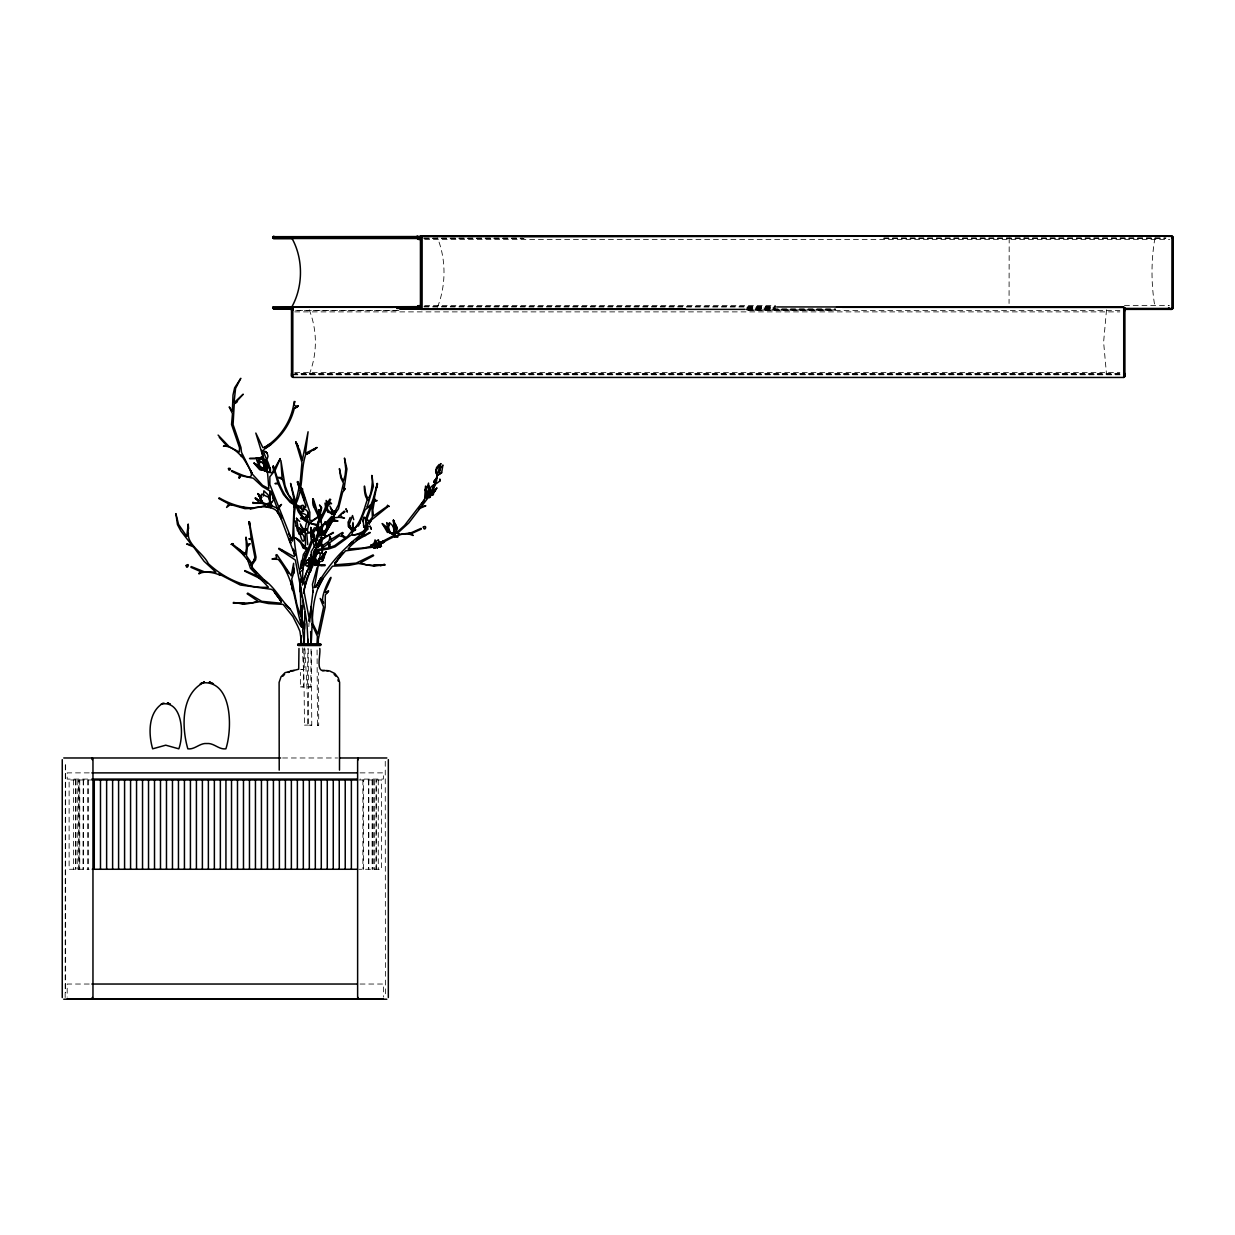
<?xml version="1.0" encoding="UTF-8"?>
<svg xmlns="http://www.w3.org/2000/svg" width="1235" height="1235" viewBox="0 0 1235 1235"><rect width="100%" height="100%" fill="white"/><g stroke="black" fill="none" stroke-linecap="round" stroke-linejoin="round"><path stroke-width="0.75" stroke-dasharray="5 3.75" d="M65.162 997.556L65.316 761.316M311.035 649.116L310.788 686.938L307.438 686.876L307.87 648.576M363.43 869.27L363.43 779.98M303.825 648.884L303.532 686.922L300.367 686.907L300.367 672.411M1009.196 238.015L1009.057 303.455M308.827 626.685L309.028 623.058M385.258 761.316L385.413 997.556M1106.514 309.846L1103.611 342.126L1106.514 374.406M1154.957 238.015C1151.082 260.091 1151.082 283.108 1154.663 305.23M309.244 374.406C317.426 353.766 317.426 330.486 309.244 309.846M437.53 307.006C446.097 285.486 446.206 259.535 437.53 238.015M318.707 725.254L317.457 725.269L318.707 725.254L318.599 672.535M1168.403 305.632L1168.928 305.57A31.57 8.228 90 0 1 1169.267 305.632A24.576 6.407 -90 0 1 1169.391 305.678M300.367 686.907L301.402 686.876M424.67 239.59L1168.928 239.575A31.817 8.29 90 0 0 1169.159 239.544A24.53 6.391 -90 0 0 1169.761 239.297M304.227 669.632L300.892 669.632L304.227 669.632L304.227 647.881M302.297 647.819L303.995 678.401L304.489 725.146L305.601 725.115M304.921 648.946L307.685 701.526L307.685 725.084L306.573 725.115M304.489 725.146L307.685 725.084M424.099 238.015L523.192 238.015M883.828 238.015L1166.133 237.861M423.852 238.37L524.103 238.293M883.936 238.231L1165.516 238.262M424.161 238.509L523.393 238.478M883.889 238.478L1165.346 238.478M424.67 305.554L775.534 305.554M1124.467 305.554L1168.804 305.554M424.161 306.635L775.549 306.635M423.914 306.944L775.842 307.006M747.731 307.283L774.793 307.268M747.792 307.314L774.793 307.314M746.403 308.04L775.534 307.994M747.731 308.426L774.715 308.426M747.792 308.704L774.793 308.657M746.619 309.074L835.308 309.074M747.036 309.105L835.709 309.105M747.067 309.368L835.755 309.368M746.388 309.846L834.983 309.846M398.859 310.371L294.748 310.479L398.859 310.479M747.792 310.479L1119.867 310.479M294.748 311.884L1119.867 311.884M294.748 372.522L1119.867 372.522M292.819 374.267L1119.867 374.267M292.819 374.776L1119.867 374.776M282.568 757.981L337.634 757.981M89.244 772.878L67.184 772.878L67.184 779.084L89.244 779.084M360.033 772.878L383.406 772.878L383.406 779.084L360.033 779.084M374.653 779.98L374.653 869.27M93.212 779.98L69.114 779.98L69.114 869.27L89.136 869.27M359.215 779.98L381.461 779.98L381.461 869.27L359.215 869.27M89.244 984.033L67.184 984.033L67.184 997.108M360.033 984.033L383.406 984.033L383.406 997.108M308.241 648.684L308.549 725.161L311.76 725.192L311.344 648.715M311.76 725.192L308.549 725.161M307.438 686.876L310.788 686.938M302.637 686.892L303.532 686.922M317.071 649.965L317.457 725.269M378.28 779.98L378.28 869.27M376.258 869.27L376.181 779.98L376.042 869.27M372.985 779.98L372.985 869.27M372.908 779.98L372.908 869.27M372.105 779.98L372.105 869.27M368.833 779.98L368.833 869.27M368.601 779.98L368.509 869.27M362.889 779.98L362.889 869.27M88.426 779.98L88.426 869.27M87.685 779.98L87.685 869.27M83.347 779.98L83.347 869.27M83.254 779.98L83.023 869.27M79.75 779.98L79.75 869.27M77.203 779.98L77.203 869.27M75.814 779.98L75.814 869.27M75.675 779.98L75.597 869.27M73.575 779.98L73.575 869.27M65.64 764.635L65.64 992.57M834.551 310.047L747.792 310.108L834.551 310.139M1119.867 373.927L294.748 373.927L1119.867 373.958M78.963 869.27L78.87 779.98L78.963 869.27"/><path stroke-width="1.5" d="M106.627 869.27L106.627 779.98M231.516 869.27L231.516 779.98M420.517 238.679L420.085 239.142A24.515 6.391 90 0 1 419.236 239.544A31.832 8.29 90 0 1 419.005 239.575L417.77 238.725A8.027 2.084 -90 0 0 417.445 238.494L273.491 238.509L272.642 236.719L1167.291 236.039A11.347 2.949 90 0 1 1167.523 236.086A15.746 4.106 -90 0 1 1168.202 236.549M291.63 309.476L291.63 376.258L292.819 377.092L292.819 309.568M291.63 375.996L291.63 374.699M291.63 374.328L291.63 310.278M292.819 376.181L292.819 377.416L1123.726 377.462L1123.726 307.114L836.481 307.268M292.819 310.263L292.819 307.021L398.859 306.944M333.265 869.27L333.265 779.98M1123.726 377.416L1123.726 376.135M1123.726 308.102L1123.726 306.99L776.707 306.944M1123.726 377.2L1123.726 376.258L1124.915 376.49L1124.915 307.855M1124.915 376.521L1124.915 373.464M1124.915 310.695L1124.915 308.21M301.957 609.766L301.927 622.178L301.819 605.86M378.666 543.462L375.965 545.932L375.07 539.88L373.943 544.295L375.919 545.839L379.608 542.674L381.677 542.844L379.67 545.824L375.949 545.947L376.49 541.053L378.419 539.71L378.991 541.733L375.888 545.87L377.184 547.553L381.383 546.24L379.315 546.889L381.383 546.24L375.903 545.824L373.248 544.264L374.066 543.277M300.012 591.781L300.09 580.543M301.247 635.824L301.216 639.452L301.34 635.902M301.325 626.762L301.047 619.615M373.943 544.295L375.919 545.839L375.919 542.18M303.007 510.981C296.462 504.59 307.515 502.29 303.223 510.935M309.383 562.789L308.024 566.109M304.258 644.269L304.813 611.819M311.127 643.759C312.887 621.853 310.618 597.786 322.922 578.443L318.121 587.783L323.045 578.412L332.477 566.186L348.996 565.352L358.443 563.5L373.665 566.031L384.903 564.92L373.634 565.429L366.255 564.796L360.358 562.836L373.618 555.642L373.063 554.901L356.128 563.114L334.577 564.889L342.728 552.462L334.7 563.268L345.538 550.856L372.769 547.198M302.606 581.284L302.745 570.153L305.601 553.82L304.35 560.952M303.949 643.466L304.242 634.481M300.29 579.076L300.692 597.215M319.757 648.468C320.884 654.164 315.234 672.535 324.496 670.512M300.939 644.238L301.108 636.967M301.371 626.052L301.741 613.424M300.923 643.342L301.186 636.102M307.963 644.886L308.132 639.36M301.633 627.04L301.757 623.505L301.602 627.102M309.568 569.088L309.815 562.064M311.344 562.141C310.541 563.808 312.671 573.426 308.827 572.052M92.965 997.556L92.965 759.648M357.625 759.648L357.625 997.556M428.777 494.015L428.545 483.101L426.029 490.665L427.835 494.062M304.458 629.109L304.675 623.737M191.888 545.191L180.912 531.081L177.454 524.582L175.879 513.621L178.566 524.443L186.732 536.314L188.199 524.273L187.998 535.805L188.368 533.227C186.948 544.558 203.605 553.342 208.345 563.669C224.6 578.706 245.796 588.601 268.443 587.227L250.427 568.254L247.201 558.421L248.328 560.891L242.492 553.851L244.468 555.704M318.923 536.577L320.668 526.928L320.081 531.59M236.827 547.692L245.394 554.144L246.46 548.278L245.997 537.117L247.386 544.527L249.887 543.755L247.463 546.379L246.429 555.796L249.918 560.767L252.125 567.668L256.494 572.978L252.079 567.529L250.072 561.477L251.739 563.592L250.736 562.975L253.345 561.724L254.858 558.946L253.16 562.018L254.889 557.247L251.261 538.614L251.384 539.618L248.852 538.8L251.168 538.414L249.316 521.633L256.015 557.155L255.552 559.887L251.708 565.383L251.461 563.87L252.079 567.529L267.316 583.105L263.95 579.802C274.973 587.397 280.561 599.484 289.839 608.793L285.285 604.116L290.302 609.148L300.074 625.003L301.525 625.728C294.578 603.421 294.162 578.042 278.307 559.424L271.993 559.038L276.733 557.896L275.853 554.963M302.714 609.534L303.192 600.395M353.75 519.673L352.515 515.551L349.212 524.489L352.253 531.189L352.67 523.779M270.28 496.702L270.758 491.545M280.268 458.741L275.312 469.917L269.863 476.756L269.863 484.537L292.155 540.915L288.666 533.474L292.572 540.698L294.115 505.3L293.884 507.261L293.668 503.587L285.81 490.928L282.583 479.55L277.952 477.389L282.059 477.621L280.901 460.501L285.069 485.803L288.666 494.895L294.393 502.274L296.431 499.357L300.275 481.789L301.942 462.508L295.782 441.976L297.959 446.02L295.968 441.991M318.784 563.577L318.97 561.832L316.53 560.675L313.597 563.654L314.462 565.337L317.287 565.26L318.815 563.592L318.46 564.519M300.939 568.316L303.347 554.5L306.697 549.421L303.208 548.124L300.63 542.783L295.35 537.765L299.765 540.467L305.261 547.522L307.191 548.078M301.078 566.942L301.649 560.489L300.923 567.853M263.395 496.069L263.889 490.82L267.995 494.741L269.909 498.894M307.638 518.129L308.04 512.046L307.855 517.496L308.117 513.096L306.898 510.534L303.285 508.11M375.764 546.333L373.464 544.234L370.654 545.361L374.606 548.263L375.656 547.614L375.378 544.373L377.648 545.484L376.443 546.611L375.07 545.222M62.259 759.648L62.259 997.556M388.33 997.556L388.33 759.648M302.297 460.346L308.086 431.771L305.462 453.291L316.932 447.471L305.678 454.603C300.445 470.334 303.594 488.767 295.829 503.957M321.656 527.901L321.887 524.705L320.714 527.993M295.072 401.56C291.043 409.68 303.625 403.351 294.223 408.662C290.009 425.643 278.817 440.185 264.058 449.308L263.688 450.543C264.383 458.077 270.944 463.758 269.801 472.604L272.348 472.65L280.191 458.571M319.757 546.441L320.39 540.035M309.29 621.313L313.072 590.978L313.181 592.275L312.455 584.294L317.194 567.374M320.344 553.959L314.292 587.52L315.82 586.795L321.038 577.532L316.036 586.934C325.407 569.783 337.973 554.098 353.009 541.594L349.196 544.928C354.352 538.583 363.183 534.77 365.915 526.774M309.275 621.236L310.973 608.994M321.717 507.678C314.57 538.105 324.11 507.153 329.93 499.017M366.039 527.175L365.653 518.947L373.094 499.094L377.323 483.41L373.958 500.206L377.169 500.592L373.202 501.626L366.224 521.031L367.32 524.597L366.255 525.74L366.888 524.458M441.621 472.789L437.283 475.429L441.636 472.773L442.902 465.024L441.127 467.679M322.304 547.63L322.304 552.771L320.452 553.635L317.102 550.779L318.429 552.786L320.452 553.635L322.273 552.755L322.536 545.916L321.486 543.879L317.102 547.614L321.486 543.848L322.567 545.901M436.557 481.063L437.175 475.305L434.164 486.25L426.183 498.415L425.535 486.05L424.578 499.465L404.524 525.446L392.838 536.067L374.051 545.716L383.807 540.976L375.594 544.959M303.594 593.078L306.759 578.227L312.687 566.417L313.35 552.4L315.357 550.27L314.091 551.088L328.495 549.05L335.086 546.827L350.941 535.203L361.021 534.029L365.483 535.589L362.133 533.134L368.076 529.12M314.354 553.018L314.879 549.729L315.296 553.311M313.072 536.824L313.844 532.023L316.469 527.592L317.966 532.27L315.558 541.378L313.906 538.337L315.558 541.378M317.179 536.839L317.951 532.285M310.541 562.712L309.321 562.604L308.657 560.088M320.529 534.693L321.146 531.189M440.833 463.665L436.835 475.552L436.264 469.856L438.332 467.092M295.427 506.196C290.966 533.489 296.122 557.602 302.776 583.908M322.489 539.201L321.501 543.215M429.61 490.882L428.931 494.201L430.66 487.362L433.578 484.738L432.729 492.456L428.607 495.868M294.192 401.437C291.846 420.178 281.024 437.313 264.861 447.209L270.218 443.705M313.983 540.498C316.114 533.381 306.45 539.186 313.829 540.59M307.299 521.371C302.791 528.503 307.577 550.054 304.196 547.46C303.563 541.949 301.433 548.402 307.206 548.741M269.77 494.154L270.419 491.221M396.574 532.084L398.843 533.86L397.655 537.225L394.752 537.055L393.98 534.354M319.201 534.863L320.421 529.46M302.359 585.128L307.052 570.956L310.896 565.908L309.892 564.673L314.246 563.114L313.736 563.777L312.486 558.374L310.371 555.055L313.335 558.143L315.712 563.407L318.043 564.796L324.882 564.874L321.409 565.429L324.728 564.843M320.992 507.631L318.229 522.59L318.46 521.71L315.651 529.136M377.57 483.858L376.567 488.057L377.03 483.58M439.32 472.279L440.169 468.744L439.151 464.499L436.572 467.54L435.677 471.261L437.329 475.907L435.708 471.261M439.289 472.264L440.154 468.76M300.537 586.748L300.723 616.111M320.946 535.326L322.32 529.908L319.68 510.009M436.094 482.854L431.694 492.904M325.839 536.098C317.781 544.805 322.335 528.765 325.546 535.218M432.698 492.441L433.639 489.122M339.501 770.131L339.61 682.384L338.375 678.077L334.824 673.523L329.652 670.96L324.465 670.512M304.427 583.939L305.045 581.87M334.284 516.755L333.651 519.842L338.004 521.016L332.138 521.232L324.62 534.971M420.44 307.33L420.44 237.815M1172.648 307.33L1172.648 237.815M267.269 458.741L267.995 456.24L267.069 452.905L265.263 451.485M300.692 533.366L300.939 530.571L299.765 528.812M323.261 525.354L325.314 521.803L327.522 527.237L326.148 530.417L321.903 531.992L326.117 530.386L327.491 527.237L325.314 521.834L321.856 528.487M281.503 504.436L277.875 509.438M368.138 525.925C365.792 535.944 352.592 542.18 348.131 549.019L363.615 547.985L372.306 546.102M428.283 493.537L427.85 494.324L425.164 490.31L426.26 486.976L428.73 485.494L430.459 490.851L429.317 494.015M311.235 567.205L303.779 590.021L309.846 622.085M425.18 490.295L426.291 486.976M271.453 502.46L270.558 505.115L271.484 502.475L267.007 503.679M300.043 569.474L311.699 539.664M430.397 494.864L430.305 497.242L428.838 497.875L426.692 495.096L427.819 493.089L430.012 493.66L430.367 494.88M384.486 564.241L380.349 565.615L384.903 564.92M426.662 495.096L426.955 494.232M317.827 562.759L322.613 560.752L326.025 551.999M310.402 563.916L303.764 578.953M313.458 555.256L318.306 542.783M330.748 499.527C326.889 502.707 335.426 504.328 329.236 503.556L320.004 522.034M313.026 540.065L304.644 561.678L302.189 571.45L302.081 570.462M430.475 496.655L428.452 497.52M395.524 533.566L397.377 528.441L393.456 520.167L393.872 525.539L395.956 529.661L393.456 520.167L394.691 533.381M311.791 563.901L316.036 552.184M321.285 517.172L322.412 514.177L319.448 519.904M328.587 544.141C332.802 544.419 325.963 541.162 328.68 544.311M320.853 559.316L322.458 555.287L325.994 551.983L320.884 559.332M316.654 530.541L318.491 525.986M350.169 517.434L348.394 521.788L348.548 526.681L353.04 531.436L352.963 522.343M318.229 546.843L321.378 539.309M268.288 507.431L271.345 507.307L272.086 505.439L270.048 503.139M262.777 502.583L257.93 493.645L261.835 497.473L257.899 493.66L262.762 502.599L269.616 505.177L269.539 496.655L271.685 491.376M312.47 532.115L314.354 527.715M322.597 560.736L324.404 556.522M302.189 582.611L303.717 579.076L302.451 581.731M334.237 516.925C330.115 521.093 341.2 521.108 332.616 520.83L324.11 535.218M315.033 557.417L315.944 562.079L315.018 557.417L318.97 550.964M333.265 516.415L322.86 534.508M306.373 553.635L308.472 549.143M273.8 236.07L273.491 238.509L292.757 238.494M314.06 539.849C315.157 538.198 315.048 533.968 312.717 534.06M433.269 492.842L436.912 487.856L434.797 491.499M309.877 566.664L318.121 551.181M309.368 558.992L309.028 562.512L311.205 562.697M312.054 565.553L315.28 558.976M378.373 542.999L378.991 541.733M264.244 470.103L266.93 467.972M291.769 307.006C303.285 286.597 303.424 258.424 291.769 238.015M369.666 523.053L371.334 520.043L369.512 522.683L371.148 520.213L388.438 506.242M317.611 561.03L318.985 558.421M360.141 523.084C342.527 539.834 357.826 535.897 367.644 528.348M358.443 526.048L365.174 509.777L369.79 506.118L367.088 506.983M325.222 537.348L325.67 536.592L322.536 538.583M309.12 557.803L309.136 561.601M327.399 526.002L333.388 516.307M331.088 519.981L332.107 518.283L326.071 524.505M232.365 411.301L232.998 395.046L234.635 387.836L240.81 378.296L235.576 388.423L234.017 402.749L243.094 394.32M331.814 516.292L324.928 523.949M1168.557 308.102L1168.31 308.457A15.731 4.091 90 0 1 1167.631 309.028A11.331 2.949 -90 0 1 1167.291 309.105L1124.884 309.105M417.785 306.388L419.02 305.57A31.585 8.228 90 0 1 419.36 305.632A24.576 6.407 90 0 1 420.085 306.002L420.517 306.465M302.992 516.585C293.204 521.232 316.916 517.11 301.124 512.942M304.86 517.897L302.807 516.94L300.954 513.096M308.009 566.525C311.405 559.764 300.738 563.7 307.839 566.587M239.405 478.007L240.701 475.676L253.283 478.192L262.36 486.59L269.384 490.665L271.993 494.262L294.903 555.488L293.297 549.035L294.686 554.53L294.084 556.692L278.909 548.263M262.576 454.248L261.944 450.142L263.24 458.062L249.516 458.509L261.372 458.71L255.846 458.324C262.515 457.197 269.307 462.137 267.424 469.454L266.498 462.43L265.062 460.64L266.729 462.754L268.859 488.643L262.576 485.355L252.465 474.24L241.52 452.396L240.918 447.394L233.075 424.593L234.249 404.061L243.079 394.351M270.48 471.152L267.671 472.526L266.389 470.767M247.432 546.302L249.84 543.848M280.669 504.945L278.523 507.477M335.025 511.352L338.297 505.022L343.469 483.225L340.767 477.744L339.409 468.605L341.354 477.528L343.469 480.832L345.09 475.29L345.754 469.038L344.472 458.046L346.927 469.022L343.994 489.616M335.102 513.575L338.498 508.774L342.543 492.503L345.26 488.535L343.839 489.708M366.27 525.662L367.953 523.269M432.883 494.973L435.353 489.322L432.837 490.465M332.169 518.484L333.095 517.172M438.317 467.077L440.802 463.65M249.362 521.788L249.702 526.264L248.822 522.05M351.357 531.683L347.652 536.268L334.5 545.716L327.923 547.985L315.774 549.652L319.325 540.451L333.496 532.887M321.795 548.386L339.301 535.805L345.46 537.318L341.539 534.678L343.299 533.026M323.369 602.773C318.167 595.316 341.508 557.108 324.944 591.58C324.867 594.622 331.937 587.505 326.611 592.923L328.525 591.194L325.314 594.946L325.16 607.141L318.306 639.421L318.337 644.655M367.999 522.575L372.368 517.264L372.044 508.172C366.841 500.885 372.244 509.746 372.862 505.115L371.967 506.612L374.807 498.847L372.816 510.07L373.464 515.998L387.991 505.794M377.107 548.108L377.91 547.151L376.582 544.728M436.588 478.223L433.84 481.542L434.55 483.055L433.84 481.542L436.557 478.207M317.457 562.002L325.994 551.983M1169.869 236.549L1170.039 236.348A16.518 4.307 -90 0 1 1171.614 235.808M282.722 676.286L284.59 674.387M199.036 573.781C203.513 570.817 214.257 572.237 220.092 575.278L218.827 573.966L240.331 585.019L271.391 589.296L273.784 590.839L281.209 601.476L273.846 590.67C273.815 593.433 284.421 602.572 280.33 603.143L261.727 601.321L247.787 593.109L247.124 593.757L257.837 601.105L251.894 603.004L233.199 603.128M305.307 530.294L306.249 529.367L304.551 532.378C298.021 532.316 303.331 527.808 306.203 529.352L304.536 532.331L301.17 530.957L303.594 531.173M334.947 512.494L335.874 511.568L334.176 514.563C327.646 514.516 332.956 509.993 335.843 511.552C331.428 516.986 338.699 514.64 330.795 513.158L331.644 513.389M315.342 561.431L313.628 563.654L315.018 565.383M412.953 535.481C401.205 529.614 385.999 541.486 374.514 546.827L384.502 542.011L374.622 546.765M353.056 529.83C361.083 522.467 363.893 509.453 367.521 498.955C363.584 497.628 363.97 477.59 365.066 490.28C369.234 512.108 373.865 479.767 371.843 475.413M429.873 494.695L434.751 489.77M344.272 511.058L338.513 516.4M320.776 515.612L309.136 523.177L308.426 525.184L309.182 522.961C307.16 530.726 305.246 534.678 314.771 530.957M388.593 532.162L394.721 535.064L392.082 532.686L394.691 535.079L393.255 526.203L389.442 522.621L388.593 527.561L389.982 532.162L394.706 535.048L389.056 532.47C387.358 526.233 374.035 517.141 389.442 530.324L382.835 524.427L387.466 532.517M375.641 547.614L373.371 547.831M320.436 515.088L312.285 520.614L309.723 520.228L309.846 512.293L302.127 488.952M427.418 498.662L408.8 522.961L397.67 533.088L399.522 534.462L410.977 532.872L408.291 533.767L409.758 533.211M325.253 537.41L323.462 538.676M299.472 531.945C296.184 536.083 305.184 534.215 300.861 531.621M313.474 450.358L316.839 447.688M379.67 545.824L380.72 544.975M344.688 511.846L343.361 512.865L344.766 511.738C332.709 517.99 353.812 519.086 338.977 517.295L332.585 517.928M321.44 546.41L328.803 541.208L330.301 536.731L331.181 539.865L330.393 539.803L342.496 532.439M200.919 572.098L198.866 573.58L201.058 571.774L190.946 567.328M297.789 527.901C295.813 529.336 298.438 532.949 300.506 533.458M333.141 532.378L326.318 536.391M265.401 448.027L270.851 444.569M370.191 532.779L356.313 540.451C358.567 536.793 363.599 536.113 369.867 532.378M292.88 309.074L273.8 309.074L272.642 307.283L417.353 306.666A7.935 2.053 -89.6 0 0 417.754 306.326L417.847 306.218A29.47 7.688 -90 0 1 418.171 306.28A22.554 5.882 -90 0 1 418.819 306.62L419.329 307.16M298.144 406.176L294.918 407.905L298.114 405.682M317.92 529.954L320.838 528.441M368.941 521.108L364.016 517.264L362.997 519.827L363.97 527.175L365.9 527.793L368.015 526.681M410.869 532.902L421.104 528.348M316.747 540.05L315.342 541.347L316.716 540.019M204.254 682.245C180.866 693.607 181.545 727.122 187.828 748.827C194.837 749.83 199.808 742.791 206.862 743.532C213.917 742.791 218.873 749.83 225.881 748.827C232.427 729.036 232.72 680.3 202.401 682.816L204.007 682.322M162.619 703.441C148.03 712.657 148.37 733.991 152.646 748.827L165.737 745.184L178.813 748.827C184.247 734.717 182.595 699.72 161.214 704.135L163.977 703.055M202.324 682.816L200.24 683.819L204.454 682.245L202.663 682.816M258.624 576.112L258.038 576.946L262.453 580.666L255.892 574.63L260.292 578.659L244.684 571.095M312.532 534.107L311.374 534.879L311.899 538.074M264.907 447.163L262.823 447.595L255.815 433.053L263.889 459.698L265.726 460.084L263.873 459.729L263.518 457.552M295.705 442.3L299.688 450.204L302.436 460.609M354.26 530.232L355.541 529.722L352.654 531.312L350.385 528.503L353.627 528.04L355.556 529.753L352.654 531.343L350.956 529.259L352.315 530.17M314.354 561.091L316.685 561.076M270.372 507.631L271.314 507.292M379.315 546.889L381.383 546.21L378.697 546.812M377.184 547.553L381.383 546.21M430.305 495.451L433.5 494.463M421.289 529.12L411.471 533.582L413.015 535.372M436.31 483.611L439.938 480.971L439.814 479.01L439.969 480.971M288.033 672.427L289.33 672.041M307.669 559.98L306.403 560.551L306.357 563.777M371.858 475.645L373.418 486.297L367.166 506.89M373.464 544.264L370.67 545.361L371.087 546.472M297.944 527.839L299.379 527.7M420.132 506.89L425.813 505.825L418.958 508.743L420.487 506.983M302.235 518.793L302.621 518.932M312.193 532.007L310.772 527.53L310.958 536.777L310.772 527.53L313.165 534.446M303.47 511.305C298.422 513.513 296.138 504.775 301.834 508.419M298.963 648.468L298.7 669.216L285.053 672.674L281.04 676.795L279.11 682.384L279.218 770.131M311.436 532.64L306.743 533.288L307.716 544.62M324.928 565.661C310.402 566.201 318.707 560.35 310.572 565.537L311.313 551.443L315.172 545.299L320.436 529.321L320.621 530.371C318.491 522.606 308.241 525.523 303.764 519.379L306.728 521.726L303.841 519.611L298.345 511.83L294.409 501.194L292.155 500.839L294.223 500.206L290.58 483.41L297.064 507.076L301.263 514.887L304.057 518.407L311.498 523.532L318.568 524.798L318.815 517.619L313.335 505.64L314.585 507.214C315.11 505.146 311.421 507.014 313.196 498.847C315.512 504.451 321.239 527.252 318.8 510.055M417.044 236.07L417.384 236.039A11.347 2.949 90 0 1 417.615 236.086A15.762 4.106 90 0 1 418.279 236.549L418.958 237.135A22.894 5.974 -90 0 0 419.113 237.12A16.595 4.322 -90 0 0 419.684 236.842L419.946 236.549A12.165 3.165 -90 0 1 420.132 236.348A16.534 4.307 -90 0 1 421.706 235.808M415.917 237.861L416.21 237.83A6.005 1.559 90 0 1 416.334 237.846A9.803 2.563 90 0 1 416.751 238.154L417.739 238.942A29.702 7.75 89.6 0 0 418.063 238.942A22.508 5.866 90 0 0 418.819 238.525L419.205 238.108A8.151 2.13 -90 0 1 419.329 237.969M223.55 446.267C229.818 445.31 237.645 451.609 241.659 456.688L241.118 455.005C260.014 483.117 250.473 478.918 231.779 470.581M290.58 670.698L294.254 670.512M308.148 522.405C302.961 520.908 304.582 512.818 307.916 520.012M314.045 539.541C320.019 546.333 314.076 554.222 313.227 540.112M317.627 539.386L314.539 539.587M252.789 502.367C269.492 506.18 243.141 491.237 262.407 502.29M417.739 306.203L416.797 306.944A9.772 2.547 90 0 1 416.396 307.268A6.021 1.575 90 0 1 416.21 307.314L272.642 307.283M276.98 508.125L267.563 503.88M252.82 503.293L261.99 503.293L257.899 503.17L261.99 503.293L265.587 505.069C252.357 511.429 232.936 505.918 219.166 497.813M524.103 236.502L1023.707 236.07M320.729 537.904L322.844 537.904M421.274 235.777L1171.197 235.777M272.642 236.719L416.226 236.688A9.232 2.408 -90 0 1 416.411 236.719A13.971 3.597 89.1 0 1 416.982 237.321M272.642 237.861L418.356 238.015M393.07 307.314L292.819 306.99L292.819 308.148M842.255 307.314L1123.726 307.453M272.642 308.426L292.757 308.426M396.728 308.426L416.226 308.457A9.216 2.408 89.7 0 0 416.504 308.395A12.983 3.381 90 0 0 416.921 308.086L417.816 307.361A24.947 6.499 90 0 1 418.094 307.407A18.648 4.863 -90 0 1 418.634 307.7M1124.128 308.426L1168.449 308.457A9.216 2.408 -90 0 0 1168.727 308.379A12.998 3.381 -90 0 0 1169.051 308.163M399.785 309.074L677.228 309.074M1124.483 309.074L1167.291 309.105M417.044 309.074L685.348 309.105M421.274 309.368L745.153 309.368M1124.915 309.368L1124.915 310.186L1124.915 309.383L1171.197 309.368M291.63 376.258L292.819 376.258M297.944 643.991L320.76 643.991M297.62 644.546L321.085 644.546M297.82 645.164L320.899 645.164M298.391 645.534L320.328 645.534M328.186 670.698L326.472 670.559M63.741 757.981L280.654 757.981M339.501 757.981L386.848 757.981M91.853 772.878L357.378 772.878M91.853 779.084L357.378 779.084M92.27 779.98L357.579 779.98M92.27 869.27L357.579 869.27M91.853 984.033L357.378 984.033M67.184 998.961L383.406 998.961M63.741 999.223L386.848 999.223M322.289 670.512L323.94 670.512M307.855 559.964L308.642 560.088M301.572 506.674C282.738 502.63 278.925 481.341 273.414 466.305M233.446 602.418L244.484 604.224L259.705 601.707L268.427 603.544L283.124 604.394L292.942 616.635L297.65 626.083L299.951 631.394L301.772 644.176M261.913 469.192L266.544 470.659L254.07 463.218L259.921 469.64L266.513 470.705L262.87 462.785L258.794 460.285L259.489 465.132L261.882 469.192L266.544 470.659L263.611 466.583L266.544 470.689L261.264 469.779L254.101 463.187L266.544 470.659L260.832 469.115M301.602 507.801L298.268 507.168L290.117 502.321L283.494 494.54L278.153 483.919L274.942 483.58L277.875 482.931L273.136 466.135M316.53 560.721L317.426 560.891M240.192 506.705L244.731 507.631M268.304 507.4L265.71 506.242L266.513 507.014M209.41 682.245L213.47 683.819L209.456 682.245L211.308 682.816M167.481 703.055L170.276 704.135L167.528 703.055L168.794 703.441M192.181 545.098L186.67 543.987L193.54 546.935L204.053 561.277L215.893 572.175L204.516 571.882L191.209 566.541M303.239 506.906L305.601 507.492L305.879 505.532L300.29 490.171M325.33 535.372L323.817 533.52L323.477 535.357M280.916 514.192L282.259 517.619L280.962 517.48C276.378 504.204 260.786 505.995 250.026 508.712L253.638 508.341L244.931 508.65L230.358 504.482L226.592 507.431L228.707 503.88L218.765 498.492M365.9 527.762L364.001 527.16L363.507 525.184M267.532 471.739L263.997 470.612L267.501 471.708M303.27 547.213L305.107 547.815M325.006 503.124L325.67 507.986L328.217 512.201L334.546 514.424L329.868 506.072M300.167 530.556L304.921 532.239L300.244 523.872M231.501 471.276L239.42 475.012L239.358 478.007M257.297 576.097L244.885 570.57M278.693 548.927L295.319 560.042L304.628 608.207L306.975 623.798L308.179 644.886M1023.398 236.07L1024.865 236.719M230.806 504.621L231.825 505.084M309.29 557.757L311.668 561.446M261.064 462.693L256.679 460.161L259.921 467.756L258.13 465.039M1172.494 237.614L1172.524 237.629A10.698 2.794 90 0 0 1171.845 237.784M429.687 493.923L431.169 495.281M390.013 532.162L394.706 535.048M243.28 553.172L245.379 554.191L232.334 544.002M258.192 466.12L254.101 463.187L259.921 469.64M327.754 510.101L333.743 514.578L330.486 508.079M299.626 529.028L304.119 532.378M420.348 308.982L420.425 309.043A14.064 3.705 -89.1 0 0 421.768 309.12A5.974 1.559 90 0 0 422.092 308.796L422.138 236.441A5.727 1.497 90 0 0 421.706 235.931M396.574 532.115L398.812 533.875M265.232 451.516L267.038 452.921M309.537 558.946L311.359 561.308M418.65 307.685L419.113 308.194A14.064 3.674 -90 0 0 420.517 308.688M389.504 525.014L386.694 522.621L387.991 530.633L386.817 527.561M231.871 544.45L242.569 553.928M334.129 674.387L335.982 676.286M219.29 437.298L226.206 445.156L223.52 446.252M218.101 435.09L229.262 446.761L239.312 452.041L239.559 447.873L231.547 424.485L232.473 413.663L229.216 406.917L232.628 411.44M260.369 496.022L257.93 493.645L260.523 498.122M1171.243 308.117L1171.32 308.194A14.079 3.674 -90 0 0 1172.741 308.688M420.039 308.688L419.761 308.364A16.626 4.322 89.3 0 0 419.437 308.256M329.344 503.756L326.148 500.468L326.812 505.995M296.524 518.268L299.719 521.556M301.525 488.659L302.729 489.122L301.263 487.995L304.242 500.036C305.74 498.261 302.652 494 301.247 489.786M273.197 466.243L273.722 470.643L273.352 466.429M416.998 237.12L417.816 237.784A24.962 6.484 -89.2 0 0 418.001 237.66A18.618 4.847 -90 0 0 418.65 237.444M266.251 465.271L261.45 456.657L263.858 460.315M257.899 493.66L259.813 496.269M320.205 537.318L320.452 537.503M323.647 602.927L320.189 598.45L323.601 607.002L317.874 633.972L312.949 623.891L310.973 606.555L310.865 609.966M296.029 525.786L298.592 530.016L296.06 525.77L295.366 520.923M325.685 507.971L328.217 512.201M262.854 462.801L265.124 466.706M276.902 554.623L291.259 575.834L293.621 563.299L293.59 573.302L291.722 579.03L297.095 605.582L303.208 622.486L302.714 630.591L304.304 643.497M332.23 510.132L334.546 514.424M302.606 527.947L304.921 532.239M300.846 525.878L303.301 530.757M395.277 524.072L397.346 528.441M273.8 309.074L273.491 307.283M299.395 527.715L299.781 528.842M349.212 524.489L352.253 531.189M319.386 539.71L319.587 545.453M311.915 623.891L317.395 636.318L316.978 644.639M303.054 509.561L303.578 511.166M261.697 502.969L259.998 498.585L261.835 494.077L268.504 497.288L270.048 501.534L269.662 505.146L273.599 499.882L272.209 492.703M261.45 456.657L266.081 469.084M300.198 487.578L297.743 481.557L299.194 488.257M270.295 468.451L268.582 467.355L270.326 468.435L270.45 471.122M374.699 542.304L375.903 545.824M315.62 562.048L314.215 557.34L314.879 549.729L315.975 561.879M393.239 526.218L394.536 530.618M337.911 679.821L338.297 681.149M327.121 507.369L327.754 510.101M298.114 527.901L296.493 518.268M310.772 527.53L311.946 534.94M427.912 490.48L428.452 494M319.186 532.748L318.429 526.311M300.136 573.688L299.92 571.527M320.05 542.072L320.359 544.743M393.456 520.167L394.737 533.381M188.199 524.304L188.6 528.642M363.214 521.788L364.016 517.311L368.894 521.124L369.234 524.52M273.182 495.297L273.583 499.882M269.539 496.655L269.863 501.425M318.213 535.11L317.719 526.619M310.618 631.502L311.251 644.917M318.784 509.731L319.062 515.628M348.424 521.772L348.548 526.681M353.025 527.021L353.04 531.436M1124.915 374.529L1124.915 376.32L1123.726 376.86M292.819 307.515L292.819 308.457M291.63 309.861L291.63 308.148L291.63 310.186M291.63 310.772L291.63 308.565M351.373 779.98L351.373 869.27M345.229 779.98L345.229 869.27M339.254 779.98L339.254 869.27M327.275 779.98L327.275 869.27M321.285 779.98L321.285 869.27M315.311 779.98L315.311 869.27M309.321 779.98L309.321 869.27M303.331 779.98L303.331 869.27M297.357 779.98L297.357 869.27M291.63 308.765L291.63 308.333M291.367 779.98L291.367 869.27M285.378 779.98L285.378 869.27M279.388 779.98L279.388 869.27M273.414 779.98L273.414 869.27M267.424 779.98L267.424 869.27M261.434 779.98L261.434 869.27M255.444 779.98L255.444 869.27M249.47 779.98L249.47 869.27M243.48 779.98L243.48 869.27M237.49 779.98L237.49 869.27M225.928 779.98L225.928 869.27M220.355 779.98L220.355 869.27M214.365 779.98L214.365 869.27M208.375 779.98L208.375 869.27M202.386 779.98L202.386 869.27M196.411 779.98L196.411 869.27M190.422 779.98L190.422 869.27M184.432 779.98L184.432 869.27M178.457 779.98L178.457 869.27M172.468 779.98L172.468 869.27M166.478 779.98L166.478 869.27M160.488 779.98L160.488 869.27M154.514 779.98L154.514 869.27M148.524 779.98L148.524 869.27M142.534 779.98L142.534 869.27M136.545 779.98L136.545 869.27M130.57 779.98L130.57 869.27M124.581 779.98L124.581 869.27M118.591 779.98L118.591 869.27M112.617 779.98L112.617 869.27M100.483 779.98L100.483 869.27M94.277 779.98L94.277 869.27M417.723 309.028A11.331 2.949 90 0 1 417.384 309.105M417.723 309.043A15.715 4.106 89.8 0 0 418.294 308.642L418.958 308.009A22.863 5.959 -90 0 1 419.205 308.071M1169.36 308.148A16.626 4.338 -90 0 1 1169.607 308.302L1170.039 308.796A16.086 4.199 -90 0 0 1171.691 309.306M420.317 307.592A10.652 2.779 90 0 1 419.329 307.067M420.348 309.074A27.51 7.163 -90 0 1 420.116 308.904M1172.725 308.565A4.106 1.065 -90 0 0 1173.003 308.225L1173.034 237.012A4.122 1.081 -90 0 0 1172.679 236.549M420.517 308.565A4.106 1.065 -90 0 0 420.78 308.225L420.826 237.012A4.122 1.081 90 0 0 420.471 236.549M1171.691 309.182A5.974 1.559 -90 0 0 1172.015 308.796L1172.061 236.441A4.77 1.235 90 0 0 1171.891 236.178A6.206 1.621 -90 0 0 1171.614 235.916M1171.397 236.95A14.527 3.782 -90 0 1 1172.679 236.425M420.317 237.629A4.77 1.25 -89.4 0 0 420.147 237.583A10.374 2.702 -89.3 0 0 419.56 237.892A19.791 5.11 -89.3 0 0 419.344 238.154M419.252 236.873A13.184 3.427 90 0 1 420.471 236.487M291.63 373.464L291.63 376.551L291.63 373.449M92.409 757.981L92.347 759.648L92.409 757.981M92.471 997.556L92.409 999.223L92.347 997.556M358.165 757.981L358.119 759.648L358.165 757.981M358.227 997.556L358.165 999.223L358.119 997.556M344.009 487.547L343.824 489.168L344.009 487.547M231.254 544.403L232.813 543.601L231.254 544.403M423.281 527.052C424.485 532.733 428.036 524.196 423.281 527.052M370.145 526.28L371.256 529.105L370.145 526.28M387.466 505.408L389.102 506.443L387.466 505.408M328.587 545.438C329.266 550.856 331.52 541.98 328.587 545.438M321.115 531.127L320.405 534.477L321.131 531.096M330.208 536.916L329.699 539.263L330.224 536.839M314.832 549.714L314.06 553.203L314.879 549.729M293.606 573.272L293.544 567.652L293.59 573.302M346.047 508.99L347.22 511.83L346.047 508.99M186.176 565.476C186.562 570.863 190.761 561.879 186.176 565.476M320.621 526.913L317.843 535.095L320.668 526.928M281.117 517.094L276.856 511.12L281.302 518.885L281.117 517.094M228.475 468.497C228.583 472.99 232.643 467.108 228.475 468.497M303.115 561.802L300.892 567.097L303.115 561.802M216.82 433.485L216.82 433.485M294.779 398.457L294.779 398.457M239.991 476L239.142 477.775L239.991 476M424.145 500.19L421.506 504.142L424.145 500.19M229.741 504.498L229.062 505.377L229.741 504.498M319.572 505.208L320.853 506.628L319.572 505.208M300.012 533.258C303.316 550.748 307.608 533.968 300.012 533.258M275.451 552.771L275.451 552.771M237.336 401.313L235.329 403.15L237.429 401.329M309.553 452.643L306.882 454.001L309.568 452.72M311.637 565.491L310.139 565.815L311.637 565.491M263.317 458.046L261.11 457.552L263.317 458.046M380.148 564.874L373.634 565.429L380.148 564.874M244.53 603.56L237.969 603.081L244.561 603.637M343.654 536.577L341.941 536.083L343.639 536.623M209.487 682.322L211.046 682.816L209.487 682.322M167.543 703.101L168.608 703.441L167.543 703.101M335.874 511.568L334.762 511.213L335.874 511.568M306.249 529.367L305.138 529.012L306.249 529.367M282.414 550.702L280.283 549.59L282.414 550.733M270.125 506.489L266.745 504.235L270.125 506.443M258.424 500.854L255.83 498.199L258.424 500.854M303.733 545.407L304.397 546.271L303.733 545.407M282.059 478.918L282.583 479.55L282.059 478.918M288.373 572.808L286.288 569.906L288.249 572.7M290.858 542.921L289.16 539.108L290.858 542.921M281.41 518.916L279.465 514.146L281.379 518.854M252.264 474.24L250.921 470.921L252.264 474.24M299.488 487.871L297.373 481.912L299.488 487.871M295.026 503.371L294.532 501.688L295.026 503.371M367.752 499.897L367.521 499.048L367.752 499.897M314.354 505.161L312.656 499.079L314.354 505.161M292.649 590.392L290.827 581.392L292.649 590.392M417.353 306.666A3.89 1.019 -89.7 0 0 417.476 306.62"/></g></svg>
